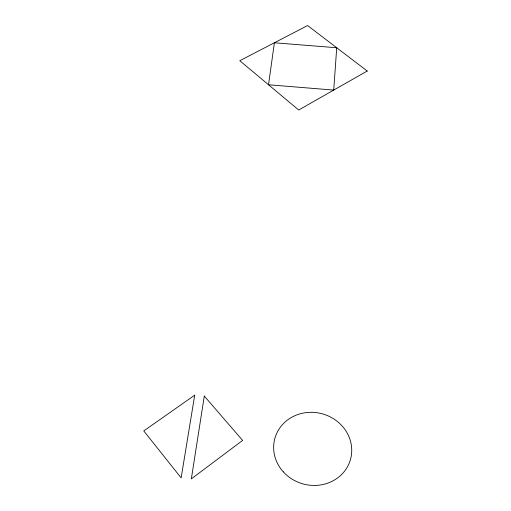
<?xml version="1.0" encoding="UTF-8"?>
<svg xmlns="http://www.w3.org/2000/svg" width="511" height="511" viewBox="0 0 511 511"><rect width="100%" height="100%" fill="white"/><g stroke="black" fill="none" stroke-linecap="round" stroke-linejoin="round"><path stroke-width="0.77" d="M336.717 47.753L333.728 90.089L268.518 84.762L274.394 42.771L336.717 47.753M204.298 396.063L191.35 478.858L242.616 440.418L204.298 396.063M194.717 395.156L181.143 477.862L143.757 430.933L194.717 395.156M367.243 71.023L298.705 110.006L239.78 60.726L307.59 25.55L367.243 71.023M283.273 471.813A39.245 36.351 15.6 0 0 349.626 462.085A39.245 36.351 15.6 0 0 305.169 412.741A39.245 36.351 15.6 0 0 283.273 471.813"/></g></svg>
